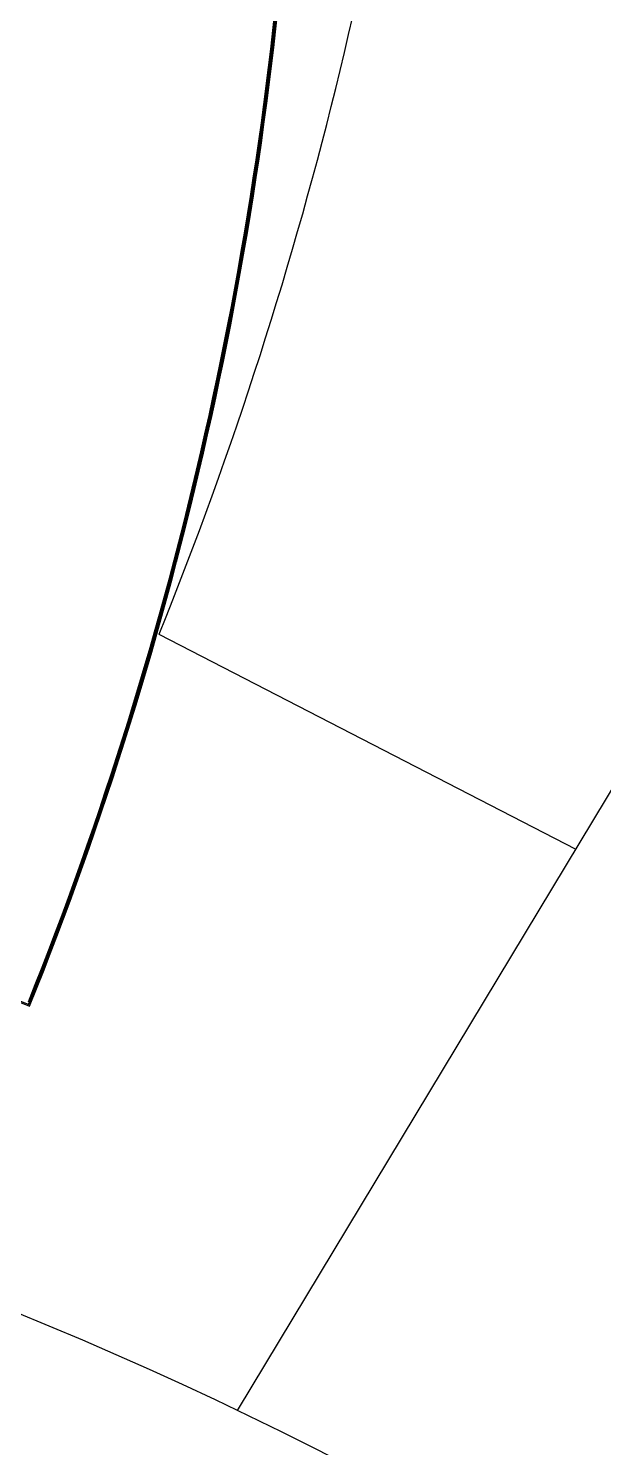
# Model space of a CAD drawing. Extents: x 23317406 to 24383751, y 42324270 to 43451021.
# Drawn here: x 24125313 to 24127362, y 43001758 to 43006817 of the extents above; entities that cross this region are included whole.
import ezdxf

# ---------------------------------------------------------------- set-up
doc = ezdxf.new("R2010")
doc.units = 0
doc.header["$MEASUREMENT"] = 0
doc.layers.add('CT', color=9, linetype='CONTINUOUS')
doc.layers.add('墙', color=7, linetype='CONTINUOUS')

msp = doc.modelspace()

# ---------------------------------------------------------------- linework, layer by layer
at = {"layer": 'CT', "color": 6, "linetype": 'ByBlock'}
for p, q in [((24126057.21827, 43001890.80114, -1), (24128375.03462, 43005735.79311, -1)), ((24125777.54723, 43004658.42881, -1), (24127263.041, 43003891.123, -1)), ((24125191.09643, 43003382.49741, -1), (24125317.16327, 43003331.41609, -1)), ((24125192.07094, 43003387.49741, -1), (24125314.39169, 43003337.93397, -1))]:
    msp.add_line(p, q, dxfattribs=at)
for centre, radius, start, end in [((24112442.90018, 43010047.52129, -1), 14383.41806, 337.993936767, 354.819901302), ((24112944.30332, 43008300.3309, -1), 13323.33333, 338.177238968, 356.431937961), ((24112944.30332, 43008300.3309, -1), 13326.66667, 338.155651399, 356.447190396), ((24112944.30332, 43008300.3309, -1), 13330, 338.141268701, 356.462434951), ((24112944.30332, 43008300.3309, -1), 13333.33333, 338.119708162, 356.477671633), ((24120028.00333, 42989309.87757, -1), 13951.024, 56.115546356, 123.884453644)]:
    msp.add_arc(centre, radius, start, end, dxfattribs=at)
at = {"layer": '墙', "ltscale": 5000}
for start, end in [(67.1172342395, 67.1172342395), (66.2587266313, 66.2587266313), (64.4772342395, 64.4772342395), (64.9387266313, 64.9387266313)]:
    msp.add_arc((23850578.58196, 42857442.58139), 533172.67138, start, end, dxfattribs=at)
at = {"layer": '墙'}
for centre, start, end in [((23850634.74669, 42857737.27781), 79.4743453394, 79.4743453394), ((23850639.30178, 42857736.37231), 78.1227654233, 78.1227654233), ((23850644.55659, 42857735.23786), 77.5606287088, 77.5606287088), ((23850649.0789, 42857734.18074), 76.2090487927, 76.2090487927)]:
    msp.add_arc(centre, 530172.67138, start, end, dxfattribs=at)

doc.saveas('drawing.dxf')
